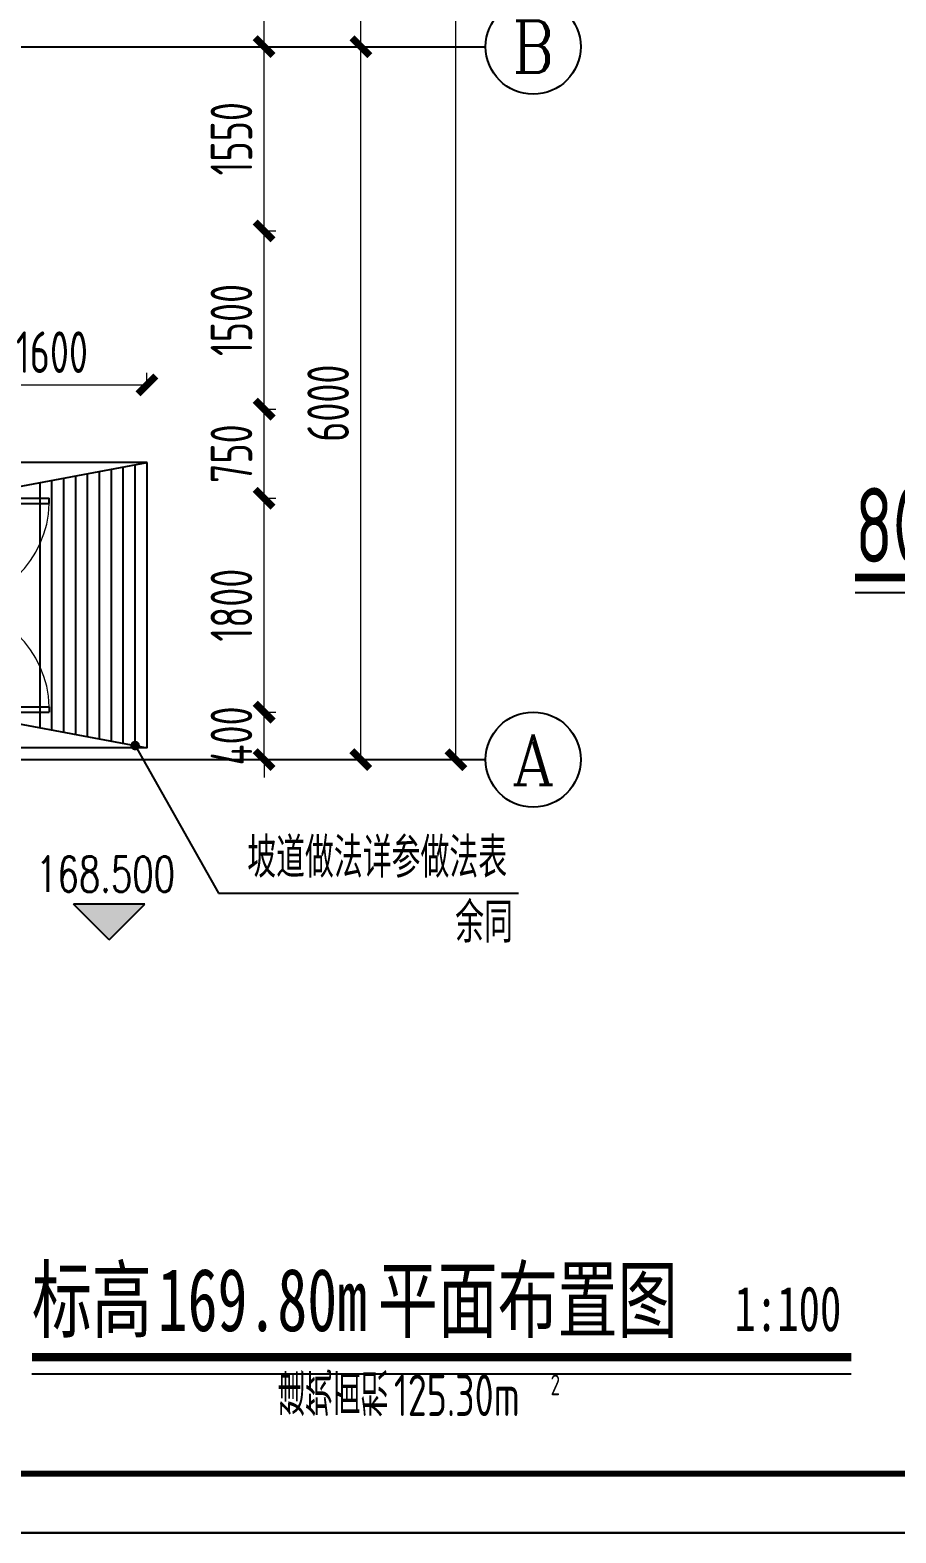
# Model space of a CAD drawing. Header units: millimetres. Extents: x 1742399 to 4898386, y 2481636 to 5226310.
# Drawn here: x 2097004 to 2104292, y 2656332 to 2668980 of the extents above; entities that cross this region are included whole.
import ezdxf
from ezdxf.enums import TextEntityAlignment as Align

# ---------------------------------------------------------------- set-up
doc = ezdxf.new("R2010")
doc.units = ezdxf.units.MM
doc.header["$LTSCALE"] = 1000
doc.linetypes.add('DOTE', pattern=[2.42, 2, -0.2, 0.02, -0.2])
for name, color, linetype in [('AXIS', 3, 'Continuous'), ('AXIS_TEXT', 7, 'Continuous'), ('DIM_ELEV', 3, 'Continuous'), ('DIM_LEAD', 3, 'Continuous'), ('DIM_SYMB', 3, 'Continuous'), ('DOTE', 1, 'DOTE'), ('PUB_DIM', 3, 'Continuous'), ('PUB_TEXT', 7, 'Continuous'), ('PUB_TITLE', 4, 'Continuous'), ('STAIR', 2, 'Continuous'), ('YHJ_剖面_梁板', 4, 'Continuous'), ('YHJ_平面_门窗', 3, 'Continuous')]:
    doc.layers.add(name, color=color, linetype=linetype)
doc.styles.add('_TCH_AXIS', font='COMPLEX', dxfattribs={"bigfont": 'GBCBIG'})
doc.styles.add('_TCH_DIM', font='SIMPLEX', dxfattribs={"bigfont": 'GBCBIG'})
doc.styles.add('biaotilan', font='', dxfattribs={"width": 0.7})
doc.styles.add('COMPLEX', font='COMPLEX')
doc.styles.add('TSSD_Rein', font='TSSDENG', dxfattribs={"width": 0.7, "bigfont": '@1HZTXT'})
doc.styles.add('TSSD_REIN_T3', font='tssdeng.shx', dxfattribs={"width": 0.7, "bigfont": 'hztxt.shx'})
doc.styles.get('biaotilan').set_extended_font_data('SimSun')
doc.dimstyles.new('_TCH_ARCH&&100', dxfattribs={"dimtxt": 350, "dimasz": 150, "dimexe": 100, "dimexo": 200, "dimgap": 100, "dimtad": 1, "dimdec": 0, "dimzin": 0, "dimdsep": 46, "dimtxsty": 'TSSD_REIN_T3', "dimblk": 'ARCHTICK', "dimcen": 0.09, "dimclrt": 7, "dimazin": 2, "dimtfac": 1, "dimtdec": 0, "dimtix": 1, "dimtmove": 2, "dimatfit": 3, "dimfxl": 1, "dimfxlon": 1, "dimtolj": 1, "dimtzin": 0, "dimlwd": 18, "dimlwe": 18, "dimarcsym": 0})

# ---------------------------------------------------------------- blocks, each defined once
blk = doc.blocks.new('HAYJZ A3')
blk.add_lwpolyline([(4975, -403417), (46975, -403417), (46975, -433117), (4975, -433117), (4975, -403417)])
at = {"const_width": 50}
blk.add_lwpolyline([(7475, -403917), (46475, -403917), (46475, -432617), (7475, -432617), (7475, -403917)], dxfattribs=at)
at = {"layer": 'PUB_TITLE'}
blk.add_lwpolyline([(4975, -433117), (46975, -433117), (46975, -403417), (4975, -403417)], close=True, dxfattribs=at)
blk = doc.blocks.new('arestdfvcccttytyuyuytyfgddfgdgfdfs')
at = {"layer": 'PUB_DIM', "const_width": 21}
blk.add_lwpolyline([(2256560.5, 2564986.7), (2258901.9, 2564986.7)], dxfattribs=at)
at = {"layer": 'PUB_DIM'}
blk.add_lwpolyline([(2256560.5, 2564944.7), (2258901.9, 2564944.7)], dxfattribs=at)
at = {"layer": 'PUB_DIM', "color": 7, "style": 'TSSD_Rein', "width": 0.7}
blk.add_text('800*700', height=210, dxfattribs=at).set_placement((2256560.5, 2565028.7))
blk = doc.blocks.new('$DorLib2D$00000002')
for p, q in [((-0.5, 0), (-0.5, 0.4875)), ((-0.475, 0.4875), (-0.5, 0.4875)), ((-0.475, 0), (-0.475, 0.4875)), ((0.475, 0), (0.475, 0.4875)), ((0.475, 0.4875), (0.5, 0.4875)), ((0.5, 0), (0.5, 0.4875)), ((-0.5, 0), (-0.475, 0)), ((0.5, 0), (0.475, 0))]:
    blk.add_line(p, q)
at = {"lineweight": 13}
for centre, start, end in [((-0.4875, 0), 0, 88.53072), ((0.4875, 0), 91.46928, 180)]:
    blk.add_arc(centre, 0.4875, start, end, dxfattribs=at)
blk = doc.blocks.new('_AXISO')
blk.add_circle((0, 0), 0.5)
at = {"layer": 'AXIS_TEXT', "style": 'COMPLEX', "width": 1.041667}
blk.add_attdef('A', text='', height=0.56, dxfattribs=at).set_placement((-0.25, -0.28), (0.25, -0.28), align=Align.FIT)
blk = doc.blocks.new('_ArchTick')
at = {"color": 0, "linetype": 'ByBlock', "const_width": 0.4}
blk.add_lwpolyline([(-0.5, -0.5), (0.5, 0.5)], dxfattribs=at)
blk = doc.blocks.new('*D134')
at = {"layer": 'AXIS', "color": 0, "lineweight": 18, "transparency": 16777216}
for p, q in [((2100587, 2680540), (2100688, 2680540)), ((2100588, 2662840), (2100588, 2680540)), ((2100587, 2662840), (2100688, 2662840))]:
    blk.add_line(p, q, dxfattribs=at)
at = {"layer": 'Defpoints', "color": 0, "transparency": 16777216}
for p in [(2097288, 2680540), (2100588, 2680540), (2097288, 2662840)]:
    blk.add_point(p, dxfattribs=at)
at = {"layer": 'AXIS', "color": 0, "lineweight": 18, "transparency": 16777216, "xscale": 150, "yscale": 150, "zscale": 150}
for p, rotation in [((2100588, 2680540), 90), ((2100588, 2662840), 270)]:
    blk.add_blockref('_ArchTick', p, dxfattribs=dict(at, rotation=rotation))
at = {"layer": 'AXIS', "color": 7, "transparency": 16777216, "insert": (2100313, 2671690), "char_height": 350, "attachment_point": 5, "rotation": 90, "style": 'TSSD_REIN_T3'}
blk.add_mtext('\\A1;17700', dxfattribs=at)
blk = doc.blocks.new('*D135')
at = {"layer": 'AXIS', "color": 0, "lineweight": 18, "transparency": 16777216}
for p, q in [((2099787, 2668840), (2099888, 2668840)), ((2099788, 2662840), (2099788, 2668840)), ((2099787, 2662840), (2099888, 2662840))]:
    blk.add_line(p, q, dxfattribs=at)
at = {"layer": 'Defpoints', "color": 0, "transparency": 16777216}
for p in [(2097288, 2668840), (2099788, 2668840), (2097288, 2662840)]:
    blk.add_point(p, dxfattribs=at)
at = {"layer": 'AXIS', "color": 0, "lineweight": 18, "transparency": 16777216, "xscale": 150, "yscale": 150, "zscale": 150}
for p, rotation in [((2099788, 2668840), 90), ((2099788, 2662840), 270)]:
    blk.add_blockref('_ArchTick', p, dxfattribs=dict(at, rotation=rotation))
at = {"layer": 'AXIS', "color": 7, "transparency": 16777216, "insert": (2099513, 2665840), "char_height": 350, "attachment_point": 5, "rotation": 90, "style": 'TSSD_REIN_T3'}
blk.add_mtext('\\A1;6000', dxfattribs=at)
blk = doc.blocks.new('*D136')
at = {"layer": 'AXIS', "color": 0, "lineweight": 18, "transparency": 16777216}
for p, q in [((2099787, 2674840), (2099888, 2674840)), ((2099788, 2668840), (2099788, 2674840)), ((2099787, 2668840), (2099888, 2668840))]:
    blk.add_line(p, q, dxfattribs=at)
at = {"layer": 'Defpoints', "color": 0, "transparency": 16777216}
for p in [(2097288, 2674840), (2099788, 2674840), (2097288, 2668840)]:
    blk.add_point(p, dxfattribs=at)
at = {"layer": 'AXIS', "color": 0, "lineweight": 18, "transparency": 16777216, "xscale": 150, "yscale": 150, "zscale": 150}
for p, rotation in [((2099788, 2674840), 90), ((2099788, 2668840), 270)]:
    blk.add_blockref('_ArchTick', p, dxfattribs=dict(at, rotation=rotation))
at = {"layer": 'AXIS', "color": 7, "transparency": 16777216, "insert": (2099513, 2671840), "char_height": 350, "attachment_point": 5, "rotation": 90, "style": 'TSSD_REIN_T3'}
blk.add_mtext('\\A1;6000', dxfattribs=at)
blk = doc.blocks.new('*D148')
at = {"layer": 'Defpoints', "color": 0, "transparency": 16777216}
for p in [(2097288, 2663240), (2098974, 2663240), (2097288, 2662840)]:
    blk.add_point(p, dxfattribs=at)
at = {"layer": 'PUB_DIM', "color": 0, "lineweight": 18, "transparency": 16777216}
for p, q in [((2098974, 2663240), (2098974, 2663390)), ((2098973, 2663240), (2099074, 2663240)), ((2098974, 2662840), (2098974, 2663240)), ((2098973, 2662840), (2099074, 2662840)), ((2098974, 2662840), (2098974, 2662690))]:
    blk.add_line(p, q, dxfattribs=at)
at = {"layer": 'PUB_DIM', "color": 0, "lineweight": 18, "transparency": 16777216, "xscale": 150, "yscale": 150, "zscale": 150}
for p, rotation in [((2098974, 2663240), 270), ((2098974, 2662840), 90)]:
    blk.add_blockref('_ArchTick', p, dxfattribs=dict(at, rotation=rotation))
at = {"layer": 'PUB_DIM', "color": 7, "transparency": 16777216, "insert": (2098699, 2663040), "char_height": 350, "attachment_point": 5, "rotation": 90, "style": 'TSSD_REIN_T3'}
blk.add_mtext('\\A1;400', dxfattribs=at)
blk = doc.blocks.new('*D149')
at = {"layer": 'Defpoints', "color": 0, "transparency": 16777216}
for p in [(2097288, 2665040), (2098974, 2665040), (2097288, 2663240)]:
    blk.add_point(p, dxfattribs=at)
at = {"layer": 'PUB_DIM', "color": 0, "lineweight": 18, "transparency": 16777216}
for p, q in [((2098973, 2665040), (2099074, 2665040)), ((2098974, 2663240), (2098974, 2665040)), ((2098973, 2663240), (2099074, 2663240))]:
    blk.add_line(p, q, dxfattribs=at)
at = {"layer": 'PUB_DIM', "color": 0, "lineweight": 18, "transparency": 16777216, "xscale": 150, "yscale": 150, "zscale": 150}
for p, rotation in [((2098974, 2665040), 90), ((2098974, 2663240), 270)]:
    blk.add_blockref('_ArchTick', p, dxfattribs=dict(at, rotation=rotation))
at = {"layer": 'PUB_DIM', "color": 7, "transparency": 16777216, "insert": (2098699, 2664140), "char_height": 350, "attachment_point": 5, "rotation": 90, "style": 'TSSD_REIN_T3'}
blk.add_mtext('\\A1;1800', dxfattribs=at)
blk = doc.blocks.new('*D150')
at = {"layer": 'Defpoints', "color": 0, "transparency": 16777216}
for p in [(2097288, 2665790), (2098974, 2665790), (2097288, 2665040)]:
    blk.add_point(p, dxfattribs=at)
at = {"layer": 'PUB_DIM', "color": 0, "lineweight": 18, "transparency": 16777216}
for p, q in [((2098973, 2665790), (2099074, 2665790)), ((2098974, 2665040), (2098974, 2665790)), ((2098973, 2665040), (2099074, 2665040))]:
    blk.add_line(p, q, dxfattribs=at)
at = {"layer": 'PUB_DIM', "color": 0, "lineweight": 18, "transparency": 16777216, "xscale": 150, "yscale": 150, "zscale": 150}
for p, rotation in [((2098974, 2665790), 90), ((2098974, 2665040), 270)]:
    blk.add_blockref('_ArchTick', p, dxfattribs=dict(at, rotation=rotation))
at = {"layer": 'PUB_DIM', "color": 7, "transparency": 16777216, "insert": (2098699, 2665415), "char_height": 350, "attachment_point": 5, "rotation": 90, "style": 'TSSD_REIN_T3'}
blk.add_mtext('\\A1;750', dxfattribs=at)
blk = doc.blocks.new('*D151')
at = {"layer": 'Defpoints', "color": 0, "transparency": 16777216}
for p in [(2097288, 2667290), (2098974, 2667290), (2097288, 2665790)]:
    blk.add_point(p, dxfattribs=at)
at = {"layer": 'PUB_DIM', "color": 0, "lineweight": 18, "transparency": 16777216}
for p, q in [((2098973, 2667290), (2099074, 2667290)), ((2098974, 2665790), (2098974, 2667290)), ((2098973, 2665790), (2099074, 2665790))]:
    blk.add_line(p, q, dxfattribs=at)
at = {"layer": 'PUB_DIM', "color": 0, "lineweight": 18, "transparency": 16777216, "xscale": 150, "yscale": 150, "zscale": 150}
for p, rotation in [((2098974, 2667290), 90), ((2098974, 2665790), 270)]:
    blk.add_blockref('_ArchTick', p, dxfattribs=dict(at, rotation=rotation))
at = {"layer": 'PUB_DIM', "color": 7, "transparency": 16777216, "insert": (2098699, 2666540), "char_height": 350, "attachment_point": 5, "rotation": 90, "style": 'TSSD_REIN_T3'}
blk.add_mtext('\\A1;1500', dxfattribs=at)
blk = doc.blocks.new('*D152')
at = {"layer": 'Defpoints', "color": 0, "transparency": 16777216}
for p in [(2097288, 2668840), (2098974, 2668840), (2097288, 2667290)]:
    blk.add_point(p, dxfattribs=at)
at = {"layer": 'PUB_DIM', "color": 0, "lineweight": 18, "transparency": 16777216}
for p, q in [((2098973, 2668840), (2099074, 2668840)), ((2098974, 2667290), (2098974, 2668840)), ((2098973, 2667290), (2099074, 2667290))]:
    blk.add_line(p, q, dxfattribs=at)
at = {"layer": 'PUB_DIM', "color": 0, "lineweight": 18, "transparency": 16777216, "xscale": 150, "yscale": 150, "zscale": 150}
for p, rotation in [((2098974, 2668840), 90), ((2098974, 2667290), 270)]:
    blk.add_blockref('_ArchTick', p, dxfattribs=dict(at, rotation=rotation))
at = {"layer": 'PUB_DIM', "color": 7, "transparency": 16777216, "insert": (2098699, 2668065), "char_height": 350, "attachment_point": 5, "rotation": 90, "style": 'TSSD_REIN_T3'}
blk.add_mtext('\\A1;1550', dxfattribs=at)
blk = doc.blocks.new('*D153')
at = {"layer": 'Defpoints', "color": 0, "transparency": 16777216}
for p in [(2097288, 2670940), (2098974, 2670940), (2097288, 2668840)]:
    blk.add_point(p, dxfattribs=at)
at = {"layer": 'PUB_DIM', "color": 0, "lineweight": 18, "transparency": 16777216}
for p, q in [((2098973, 2670940), (2099074, 2670940)), ((2098974, 2668840), (2098974, 2670940)), ((2098973, 2668840), (2099074, 2668840))]:
    blk.add_line(p, q, dxfattribs=at)
at = {"layer": 'PUB_DIM', "color": 0, "lineweight": 18, "transparency": 16777216, "xscale": 150, "yscale": 150, "zscale": 150}
for p, rotation in [((2098974, 2670940), 90), ((2098974, 2668840), 270)]:
    blk.add_blockref('_ArchTick', p, dxfattribs=dict(at, rotation=rotation))
at = {"layer": 'PUB_DIM', "color": 7, "transparency": 16777216, "insert": (2098699, 2669890), "char_height": 350, "attachment_point": 5, "rotation": 90, "style": 'TSSD_REIN_T3'}
blk.add_mtext('\\A1;2100', dxfattribs=at)
blk = doc.blocks.new('*D425')
at = {"layer": 'Defpoints', "color": 0, "transparency": 16777216}
for p in [(2097988, 2665994), (2096388, 2665340), (2097988, 2665340)]:
    blk.add_point(p, dxfattribs=at)
at = {"layer": 'PUB_DIM', "color": 0, "lineweight": 18, "transparency": 16777216}
for p, q in [((2096388, 2665993), (2096388, 2666094)), ((2097988, 2665993), (2097988, 2666094)), ((2096388, 2665994), (2097988, 2665994))]:
    blk.add_line(p, q, dxfattribs=at)
at = {"layer": 'PUB_DIM', "color": 0, "lineweight": 18, "transparency": 16777216, "xscale": 150, "yscale": 150, "zscale": 150, "rotation": 180}
blk.add_blockref('_ArchTick', (2096388, 2665994), dxfattribs=at)
at = {"layer": 'PUB_DIM', "color": 0, "lineweight": 18, "transparency": 16777216, "xscale": 150, "yscale": 150, "zscale": 150}
blk.add_blockref('_ArchTick', (2097988, 2665994), dxfattribs=at)
at = {"layer": 'PUB_DIM', "color": 7, "transparency": 16777216, "insert": (2097188, 2666269), "char_height": 350, "attachment_point": 5, "style": 'TSSD_REIN_T3'}
blk.add_mtext('\\A1;1600', dxfattribs=at)

msp = doc.modelspace()

# ---------------------------------------------------------------- hatches: boundary and pattern name
at = {"layer": 'DIM_ELEV'}
msp.add_hatch(color=256, dxfattribs=at).paths.add_polyline_path([(2097670.8, 2661322.5), (2097970.8, 2661622.5), (2097370.8, 2661622.5)])

# ---------------------------------------------------------------- linework, layer by layer
at = {"layer": 'AXIS'}
for p, q in [((2097288.5, 2668840), (2100838.5, 2668840)), ((2097288.5, 2662840), (2100838.5, 2662840))]:
    msp.add_line(p, q, dxfattribs=at)
at = {"layer": 'DIM_ELEV'}
for p, q in [((2097670.8, 2661322.5), (2097370.8, 2661622.5)), ((2097970.8, 2661622.5), (2097370.8, 2661622.5)), ((2097670.8, 2661322.5), (2097970.8, 2661622.5))]:
    msp.add_line(p, q, dxfattribs=at)
at = {"layer": 'DIM_LEAD'}
for p, q in [((2097888.5, 2662958.8), (2098589.7, 2661715.1)), ((2098589.7, 2661715.1), (2101114.9, 2661715.1))]:
    msp.add_line(p, q, dxfattribs=at)
at = {"layer": 'DIM_LEAD', "const_width": 40}
msp.add_lwpolyline([(2097878.6, 2662976.2, 1), (2097898.3, 2662941.3, 1)], format="xyb", close=True, dxfattribs=at)
at = {"layer": 'DIM_SYMB', "const_width": 70}
msp.add_lwpolyline([(2097019.7, 2657811), (2103916.2, 2657811)], dxfattribs=at)
at = {"layer": 'DIM_SYMB'}
msp.add_lwpolyline([(2097019.7, 2657671), (2103916.2, 2657671)], dxfattribs=at)
at = {"layer": 'DOTE'}
for p, q in [((2088488.5, 2668840), (2097288.5, 2668840)), ((2088488.5, 2662840), (2097288.5, 2662840))]:
    msp.add_line(p, q, dxfattribs=at)
at = {"layer": 'STAIR'}
for p, q in [((2097988.5, 2665340), (2096388.5, 2665340)), ((2096388.5, 2665040), (2097988.5, 2665340)), ((2097688.5, 2662996.3), (2097688.5, 2665283.8)), ((2097788.5, 2662977.5), (2097788.5, 2665302.5)), ((2097888.5, 2662958.8), (2097888.5, 2665321.3)), ((2097988.5, 2662940), (2097988.5, 2665340)), ((2097088.5, 2663108.8), (2097088.5, 2665171.3)), ((2097188.5, 2663090), (2097188.5, 2665190)), ((2097288.5, 2663071.3), (2097288.5, 2665208.8)), ((2097388.5, 2663052.5), (2097388.5, 2665227.5)), ((2097488.5, 2663033.8), (2097488.5, 2665246.3)), ((2097588.5, 2663015), (2097588.5, 2665265)), ((2096388.5, 2663240), (2097988.5, 2662940)), ((2097988.5, 2662940), (2096388.5, 2662940))]:
    msp.add_line(p, q, dxfattribs=at)

# ---------------------------------------------------------------- block references
msp.add_blockref('HAYJZ A3', (2070308.5, 3089449))
at = {"layer": 'AXIS'}
ref = msp.add_blockref('_AXISO', (2101238.5, 2668840), dxfattribs=dict(at, xscale=800, yscale=800, zscale=800))
ref.add_attrib('A', 'B', dxfattribs={"layer": 'AXIS_TEXT', "height": 435.3, "style": '_TCH_AXIS'}).set_placement((2101062.3, 2668622.4), (2101414.6, 2668622.4), align=Align.FIT)
ref = msp.add_blockref('_AXISO', (2101238.5, 2662840), dxfattribs=dict(at, xscale=800, yscale=800, zscale=800))
ref.add_attrib('A', 'A', dxfattribs={"layer": 'AXIS_TEXT', "height": 425.2, "style": '_TCH_AXIS'}).set_placement((2101056.2, 2662627.4), (2101420.7, 2662627.4), align=Align.FIT)
at = {"layer": 'YHJ_剖面_梁板', "xscale": 3, "yscale": 3, "zscale": 3}
msp.add_blockref('arestdfvcccttytyuyuytyfgddfgdgfdfs', (-4665732.9, -5030587.3), dxfattribs=at)
at = {"layer": 'YHJ_平面_门窗', "xscale": 1800, "yscale": 1800, "zscale": 1800, "rotation": 270}
msp.add_blockref('$DorLib2D$00000002', (2096288.5, 2664140), dxfattribs=at)

# ---------------------------------------------------------------- texts
at = {"layer": 'DIM_ELEV', "color": 7, "style": '_TCH_DIM', "width": 0.705882}
msp.add_text('168.500', height=297.5, dxfattribs=at).set_placement((2097054.8, 2661727.5))
at = {"layer": 'DIM_LEAD', "color": 7, "style": '_TCH_DIM'}
for s, p in [('坡道做法详参做法表', (2098831.7, 2661846.2)), ('余同', (2100581.7, 2661301.1))]:
    msp.add_text(s, height=337.59, dxfattribs=at).set_placement(p)
at = {"layer": 'DIM_SYMB', "color": 7, "style": 'biaotilan', "width": 0.7}
for s, height, p in [('标高', 528.69, (2097019.7, 2658030.8)), ('平面布置图', 528.69, (2099930.7, 2658030.8)), ('169.80m', 528.69, (2098078.3, 2658030.8)), ('1:100', 377.64, (2102933.1, 2658030.8))]:
    msp.add_text(s, height=height, dxfattribs=at).set_placement(p)
at = {"layer": 'PUB_TEXT', "style": 'TSSD_Rein', "width": 0.7}
for s, height, p in [('建筑面积', 350, (2099086, 2657316)), ('125.30m', 350, (2100066, 2657316)), ('2', 175, (2101385.2, 2657491))]:
    msp.add_text(s, height=height, dxfattribs=at).set_placement(p)

# ---------------------------------------------------------------- dimensions: what is measured, and where the dimension line sits
at = {"layer": 'AXIS'}
for p1, p2, distance, picture, middle in [((2097288.5, 2662840), (2097288.5, 2680540), -3300, '*D134', (2100313.5, 2671690)), ((2097288.5, 2668840), (2097288.5, 2674840), -2500, '*D136', (2099513.5, 2671840)), ((2097288.5, 2662840), (2097288.5, 2668840), -2500, '*D135', (2099513.5, 2665840))]:
    dim = msp.add_aligned_dim(p1=p1, p2=p2, distance=distance, dimstyle='_TCH_ARCH&&100', dxfattribs=at)
    dim.commit()
    dim.dimension.update_dxf_attribs({"geometry": picture, "text_midpoint": middle})
at = {"layer": 'PUB_DIM'}
for p1, p2, distance, picture, middle in [((2097288.5, 2668840), (2097288.5, 2670940), -1685.1, '*D153', (2098698.5, 2669890)), ((2097288.5, 2667290), (2097288.5, 2668840), -1685.1, '*D152', (2098698.5, 2668065)), ((2097288.5, 2665790), (2097288.5, 2667290), -1685.1, '*D151', (2098698.5, 2666540)), ((2096388.5, 2665340), (2097988.5, 2665340), 654.1, '*D425', (2097188.5, 2666269.1)), ((2097288.5, 2665040), (2097288.5, 2665790), -1685.1, '*D150', (2098698.5, 2665415)), ((2097288.5, 2663240), (2097288.5, 2665040), -1685.1, '*D149', (2098698.5, 2664140)), ((2097288.5, 2662840), (2097288.5, 2663240), -1685.1, '*D148', (2098698.5, 2663040))]:
    dim = msp.add_aligned_dim(p1=p1, p2=p2, distance=distance, dimstyle='_TCH_ARCH&&100', dxfattribs=at)
    dim.commit()
    dim.dimension.update_dxf_attribs({"geometry": picture, "text_midpoint": middle})

doc.saveas('drawing.dxf')
